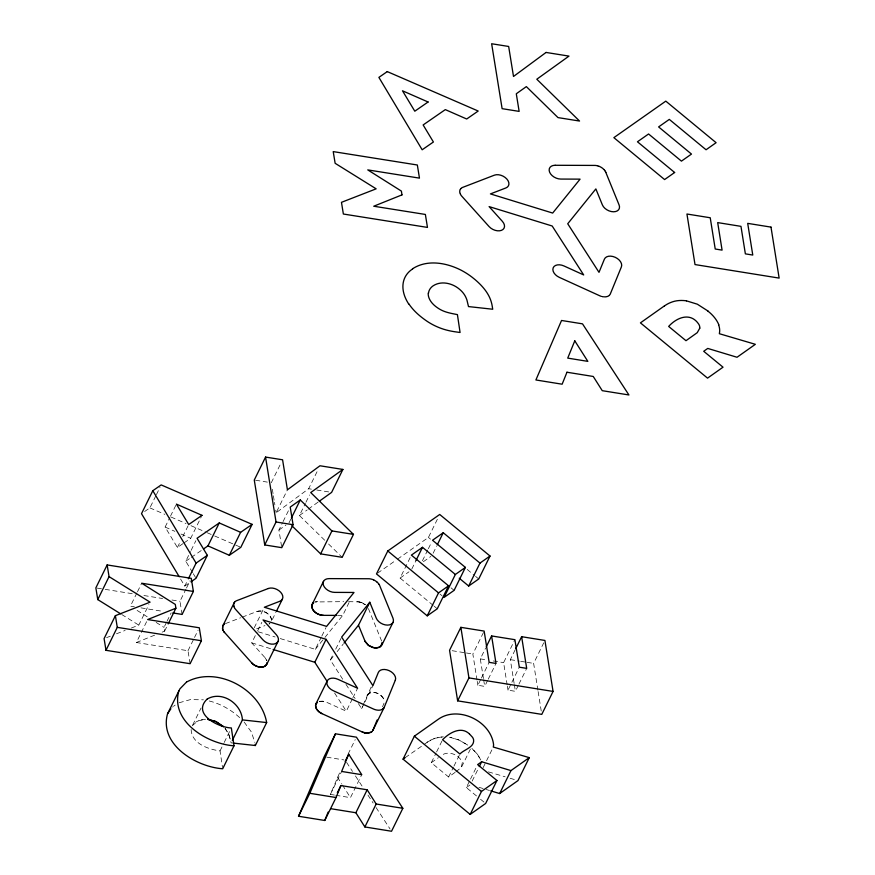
<?xml version="1.0" encoding="UTF-8"?>
<svg xmlns="http://www.w3.org/2000/svg" width="875" height="875" viewBox="0 0 875 875"><rect width="100%" height="100%" fill="white"/><g stroke="black" fill="none" stroke-linecap="round" stroke-linejoin="round"><path stroke-width="0.66" stroke-dasharray="4.38 3.28" d="M271.578 620.244C271.02 613.736 262.948 609.58 257.009 611.461L241.85 617.291M191.122 729.466C191.603 743.608 208.272 749.328 220.041 750.903L222.512 767.484M334.381 795.047L330.367 794.402L340.375 771.061M358.367 703.555L361.627 708.619L362.611 706.223M363.103 705.02L371.317 686.689M382.517 706.836L384.027 703.161M367.03 695.428C371.525 688.8 383.327 694.039 384.322 701.137M455.875 771.837L461.213 767.517L462.306 762.77A9.92 6.53 26.2 0 0 461.256 760.288C457.012 753.78 447.202 750.411 440.836 755.956M144.648 511.503L149.887 507.883L155.837 495.797M156.428 494.594L159.994 487.342M182.963 543.648L177.417 547.487L165.123 527.067L169.87 517.409M170.472 516.195L176.411 504.12M136.927 592.889L130.386 606.178L134.367 606.812M137.517 591.686L141.684 583.231M131.359 628.009L138.797 625.122L148.903 604.581M177.417 547.487L180.392 541.439M182.766 536.616L188.114 525.744M190.105 663.698L187.994 650.727L136.358 642.513L147.656 619.555M184.067 542.883L190.717 538.289L201.414 516.545M192.62 572.6L185.763 561.225L190.52 551.567M191.122 550.353L195.869 540.695M162.148 632.155L164.598 631.17L164.008 627.375L166.392 622.541M166.983 621.338L171.15 612.883M180.6 579.053L184.789 586.053L187.764 580.016M164.598 631.17L167.573 625.122M182.087 614.414L179.977 601.278L185.916 589.203M186.506 587.989L190.083 580.748M187.994 650.727L193.944 638.652M194.534 637.438L198.1 630.197M271.294 482.738L280.798 463.411M276.73 511.536L287.427 489.803M281.564 546.405L278.928 530.053L282.494 522.802M283.084 521.598L289.023 509.512M288.98 522.889L290.762 519.269M277.222 511.952L308.678 488.72L317.592 470.608M192.697 724.981L201.02 708.072M324.691 540.214L299.425 515.517L305.375 503.431M305.966 502.228L309.531 494.977M254.242 627.78L263.758 608.453M265.037 657.672L266.864 660.691L265.18 657.836L251.737 642.873L257.086 632.002M257.688 630.798L261.844 622.344M272.333 619.577L275.898 612.325M220.041 750.903L223.606 743.652M224.208 742.438L229.556 731.566M280.284 638.575L315.306 649.348L321.245 637.262M321.836 636.059L326.003 627.605M315.306 649.348L342.716 615.409L349.847 600.917M342.716 679.241L330.345 660.034L333.32 653.997M335.705 649.163L341.053 638.291M433.136 605.369L400.094 578.069L410.791 556.325M411.797 569.056L415.953 560.602M397.491 559.169L428.433 537.425L437.938 518.098M319.419 701.302L325.795 701.903L346.314 711.211L352.253 699.136M352.855 697.922L357.602 688.264M422.428 560.788L427.777 549.916M428.367 548.712L431.342 542.664M433.136 553.262L436.702 546.011M361.627 708.619L372.925 685.672M348.097 754.086L355.228 739.594M330.367 794.402L341.655 771.455M335.727 795.266L350.459 797.639L361.758 774.692M477.017 680.083L472.85 654.03L483.558 632.286M483.448 678.53L480.309 658.886L485.658 648.014M455.098 772.384L448.613 776.978L431.287 762.705L436.045 753.047M436.636 751.833L442.575 739.758M487.681 680.356L484.706 686.394L477.859 685.289L480.823 679.252M481.425 678.048L489.147 662.342M488.272 679.142L496.005 663.447M507.161 684.895L503.606 662.627L514.894 639.68M448.613 776.978L453.37 767.309M453.961 766.106L459.911 754.02M514.128 683.408L510.333 659.652L515.091 649.983M461.705 766.762L470.619 748.65M518.372 685.289L515.397 691.327L508.003 690.134L519.302 667.188M476.503 795.933L466.342 787.566L469.908 780.314M470.498 779.111L477.039 765.822M518.962 684.086L526.695 668.38M472.161 781.08L478.702 767.791M537.917 690.233L533.63 663.392L543.725 642.862M483.186 767.583L492.111 749.459M367.161 695.144C371.93 689.008 383.086 694.061 384.311 700.973M192.369 725.692L197.662 720.967L205.614 719.239L200.2 719.983L195.934 721.984M330.345 660.034L333.867 655.681M337.17 651.591L343.142 644.197M172.594 707.098L173.206 706.562M173.83 706.059L175.153 705.086M299.425 515.517L307.202 509.928M308.306 509.13L318.292 501.955M278.928 530.053L285.961 525.044M405.245 757.608L430.008 740.348L436.373 737.789L442.936 736.805M431.287 762.705L438.408 757.663M466.342 787.566L470.378 784.7M377.595 573.147L396.386 559.945M400.094 578.069L408.975 571.823M423.38 561.695L430.872 556.434M185.763 561.225L190.203 558.163M191.319 557.397L202.409 549.73M184.789 586.053L189.908 582.52M426.967 742.241L434.623 738.325L443.319 736.794M269.15 623.952L269.992 623.416L268.997 624.039M179.123 702.767L190.477 699.584L203.394 699.825M136.358 642.513L154.777 635.108M106.575 637.645L110.294 636.202M116.484 633.795L125.158 630.416M225.433 623.623L240.592 617.783M256.627 628.819L264.95 625.614M257.009 611.461C262.927 609.602 270.856 613.659 271.578 620.091M319.244 701.345L322.744 701.148L326.648 702.253M317.778 601.562L315.077 601.967L343.645 601.65M348.622 601.672L359.188 601.88L365.28 604.636M337.564 615.398L342.716 615.409M357.262 601.694L361.255 602.427M234.15 743.192L231.12 742.853L228.867 734.475L225.148 728.492M255.588 480.244L267.367 482.114M308.678 488.72L311.38 489.158M316.772 490.011L331.614 492.384M97.191 588.098L103.862 589.159M105.197 589.367L134.575 594.048M143.927 595.536L162.619 598.511M171.959 600.009L179.977 601.278M140.995 607.862L163.527 611.461M510.333 659.652L519.389 661.106M520.68 661.314L525.864 662.145M527.155 662.353L533.63 663.392M452.156 650.705L465.095 652.783M466.386 652.991L472.85 654.03M480.309 658.886L486.784 659.925M493.248 660.964L503.606 662.627M326.791 757.181L343.809 759.916M360.238 602.109L359.625 601.967M209.256 700.984C221.047 703.927 231.842 710.227 240.647 718.528M488.425 771.881L505.137 776.803M510.114 778.269L515.736 779.931M478.92 787.281L489.475 790.475M258.245 631.794L275.1 636.978M251.737 642.873L272.333 649.206M361.616 602.569L365.444 604.767M361.342 602.459L361.944 602.689M149.887 507.883L164.839 514.358M171.062 517.059L186.014 523.545M191.002 525.7L205.942 532.186M207.189 532.733L213.423 535.434M214.659 535.97L240.822 547.312M165.123 527.067L174.869 531.344M180.961 534.013L190.717 538.289M121.702 614.48L138.797 625.122M137.113 610.422L147.197 616.777M156.166 622.431L164.008 627.375M480.561 799.28L485.647 803.469M428.433 537.425L430.522 539.153M467.206 569.45L474.534 575.509M475.584 576.373L478.734 578.977M451.03 587.814L454.114 590.362M439.961 594.027L442.017 595.722M434.164 606.222L437.27 608.781M328.573 544.02L342.169 557.32M244.136 722.017L251.333 731.927L254.855 742.438M225.028 728.339L228.266 733.163L230.398 739.473M346.598 762.387L352.494 771.422M355.436 775.939L362.808 787.227M367.97 795.123L373.122 803.031M376.075 807.548L390.075 828.997M345.986 684.327L355.119 698.502M334.589 693L346.314 711.211M337.4 777.098L341.753 783.945M342.486 785.094L350.459 797.639M193.298 573.737L196.044 578.288M368.43 608.617L381.697 641.2M538.125 691.567L541.778 714.372M514.347 684.731L515.397 691.327M507.38 686.208L508.003 690.134M483.667 679.842L484.706 686.394M477.236 681.384L477.859 685.289M272.344 489.267L273.186 494.484M273.394 495.786L274.236 501.003M274.455 502.316L274.87 504.919M275.713 510.136L276.139 512.75M449.827 737.253L458.959 740.009L468.027 745.281L458.959 740.009L449.827 737.253M471.855 748.355L477.389 754.173L480.944 760.233L477.389 754.173L471.855 748.355"/><path stroke-width="1.31" d="M224.514 632.592L223.486 631.236L251.672 662.812C255.139 667.166 265.398 669.889 267.159 662.791M267.148 662.944C265.158 669.878 255.161 667.111 251.672 662.812M384.202 707.372L372.794 730.537L375.506 723.986M330.914 808.719L355.873 812.744L364.875 826.952L391.541 831.25L402.839 808.303L356.42 737.177L335.464 733.808L324.166 756.755L298.528 816.255L324.756 820.477L328.147 812.098M324.756 820.477L336.055 797.53L340.889 785.564L367.172 789.797L376.173 804.005L402.839 808.303M348.698 754.152L341.655 771.455L361.758 774.692L348.698 754.152L345.133 761.403M375.758 723.373L377.136 720.005M395.314 680.214L384.289 707.164A8.75 5.764 26.2 0 1 383.841 707.984A8.838 5.819 26.2 0 1 383.622 708.258L383.567 708.334A6.3 4.156 26.2 0 1 383.327 708.564L383.261 708.608M234.084 602.973L222.72 626.073L222.589 629.223M222.72 626.073L222.534 629.016M298.528 816.255L309.816 793.297L335.464 733.808M323.488 581.361L312.2 604.319C310.286 610.553 317.898 615.344 323.389 615.344L336.273 615.387M186.452 682.128L179.922 688.855L167.552 713.77C158.9 744.461 196.12 766.948 222.698 768.764L233.997 745.817L231.339 727.945C218.75 727.65 191.702 714.033 207.102 699.125M178.85 690.812C170.198 721.503 207.419 743.991 233.997 745.817M327.239 680.859L315.952 703.806C314.234 708.072 318.391 712.075 321.989 713.661L363.038 732.32L368.047 733.119L371.853 731.675L371.131 732.211M364.995 641.145L368.681 645.531L374.434 647.916L379.52 647.38L382.102 644.12L382.113 642.709L380.909 646.428L376.852 648.047L372.466 647.445L368.156 645.138L365.225 641.659L358.498 625.198L369.786 602.241L376.283 618.198A9.341 6.158 26.2 0 0 387.45 625.111A9.341 6.158 26.2 0 0 392.995 618.242L379.717 585.659A9.417 6.202 26.2 0 0 379.116 584.478L379.017 584.325M372.925 730.275L372.848 730.428M312.78 603.444C309.127 609.602 317.734 615.552 323.389 615.344M315.952 703.806L317.133 702.373L315.525 705.305L316.455 708.925L318.861 711.703L321.989 713.661M172.812 612.938L182.087 614.414L193.386 591.456L191.264 578.331L107.144 564.933L95.856 587.88L97.759 599.583L120.553 613.769M97.759 599.583L109.058 576.636L107.144 564.933M203.514 548.964L207.955 545.891L229.316 555.286L240.822 547.312L252.12 524.366L161.186 484.925L152.808 490.722L141.509 513.68L179.211 576.712M109.058 576.636L150.084 602.164L115.391 615.661L104.092 638.608L105.995 650.311L190.105 663.698L201.403 640.752L199.292 627.78L147.656 619.555L175.897 608.213L175.306 604.428L141.684 583.231L193.386 591.456M105.995 650.311L117.283 627.353L115.391 615.661M188.355 578.812L196.088 563.106L207.342 555.341L197.061 538.278L219.253 522.944L240.614 532.328L252.12 524.366M168.164 623.919L175.897 608.213M207.955 545.891L219.253 522.944M207.342 555.341L196.044 578.288L190.925 581.82M319.408 501.156L331.614 492.384L342.902 469.438L319.977 465.773L287.427 489.803L282.581 459.791L265.562 457.078L254.275 480.036L264.742 544.939L281.772 547.663L293.07 524.716L290.216 507.106L300.278 499.942L331.92 530.928L353.467 534.373L342.169 557.32L320.633 553.875L291.856 525.711M229.316 555.286L240.614 532.328M264.742 544.939L276.041 521.992L265.562 457.078M291.364 518.055L300.278 499.942M276.489 611.122L282.439 599.036M320.633 553.875L331.92 530.928M266.733 664.377L278.031 641.43M232.312 740.436L242.419 719.906C241.555 703.642 221.944 690.397 207.233 699.027M233.811 743.148L255.358 745.522L266.656 722.564C260.903 689.292 216.77 665.372 186.583 682.041M327.261 681.625L314.803 662.277L326.102 639.33L263.036 619.927L276.325 634.714A9.341 6.158 26.2 0 1 275.395 643.683A9.341 6.158 26.2 0 1 262.97 639.866L235.812 609.634A9.122 6.016 26.2 0 1 234.883 608.442A5.917 3.894 26.2 0 1 234.456 607.688M387.789 550.977L376.491 573.923L427.23 615.836L437.27 608.781L448.558 585.823L411.381 555.122L422.494 547.312L455.361 574.47L465.402 567.405L432.534 540.258L443.242 532.733L479.981 563.084L490.022 556.03L439.72 514.478L387.789 550.977L438.517 592.889L448.558 585.823M415.953 560.602L422.494 547.312M381.752 645.258L392.984 622.42M437.292 544.808L443.242 532.733M337.323 792.805L340.889 785.564M427.23 615.836L438.517 592.889M455.361 574.47L444.062 597.417L454.114 590.362L465.402 567.405M355.873 812.744L367.172 789.797M459.244 578.222L468.683 586.031L479.981 563.084M490.022 556.03L478.734 578.977L468.683 586.031M521.631 636.694L526.695 668.38L519.302 667.188L514.894 639.68L491.608 635.939L496.005 663.447L489.147 662.342L484.148 631.083L460.863 627.342L449.564 650.289L457.647 700.853L541.778 714.372L553.066 691.425L544.917 640.445L521.631 636.694L515.681 648.78M364.875 826.952L376.173 804.005M529.277 757.641L510.956 770.591L481.677 761.753L477.63 764.619L496.945 780.511L485.647 803.469L470.181 814.406L403.069 759.15L414.356 736.192L438.255 719.294C458.106 705.152 490.995 721.12 493.587 744.712A32.08 21.131 26.2 0 1 493.292 747.042L529.277 757.641L517.989 780.587L499.658 793.548L490.755 790.858M457.647 700.853L468.945 677.895L460.863 627.342M486.259 646.8L491.608 635.939M479.292 766.587L481.677 761.753M470.181 814.406L481.469 791.459L496.945 780.511M499.658 793.548L510.956 770.591M167.552 713.77L170.909 708.772M312.2 604.319L313.709 602.634M460.261 189.459L460.064 189.842A9.308 6.136 26.2 0 0 459.812 192.314L459.9 192.741M460.414 189.208L461.027 188.453M609.744 294.875L609.919 294.656A8.728 5.753 26.2 0 0 610.367 293.825L621.392 266.886A9.341 6.158 26.2 0 0 615.234 257.316A9.341 6.158 26.2 0 0 604.406 259.142L599.003 272.344L567.722 223.759L595.864 188.912L602.361 204.859A9.341 6.158 26.2 0 0 613.528 211.783A9.341 6.158 26.2 0 0 619.073 204.914L605.795 172.331M369.786 602.241L341.644 637.087L372.925 685.672L378.328 672.47A9.341 6.158 26.2 0 1 389.156 670.644A9.341 6.158 26.2 0 1 395.325 680.214M343.995 643.147L358.498 625.198M372.345 731.194L372.006 731.533M312.878 603.334L313.578 602.722M235.145 601.617L235.211 601.552A6.103 4.014 26.2 0 1 235.539 601.289A9.341 6.147 26.2 0 1 236.72 600.666L268.308 588.503M223.847 624.564L224.448 624.105M461.289 188.223L461.617 187.961A9.297 6.125 26.2 0 1 462.798 187.338L494.386 175.175A9.341 6.158 26.2 0 1 506.811 178.992A9.341 6.158 26.2 0 1 505.881 187.961L490.427 193.911L552.672 213.062L580.092 179.134L560.755 179.069A9.341 6.158 26.2 0 1 549.598 172.145A9.341 6.158 26.2 0 1 555.144 165.277M342.902 469.438L310.723 492.559L353.467 534.373M412.519 268.8C427.186 259.175 446.6 262.697 461.344 270.32A49.755 32.769 26.2 0 1 472.095 277.211L474.83 279.42A65.242 42.973 26.2 0 1 478.461 282.669A51.8 34.125 26.2 0 1 483.602 288.127A43.225 28.47 26.2 0 1 488.316 294.93A43.739 28.809 26.2 0 1 490.864 300.672A53.659 35.35 26.2 0 1 492.22 306.163L492.723 309.236L468.497 306.578L466.955 300.136A32.331 21.295 26.2 0 0 465.839 297.314A23.8 15.684 26.2 0 0 463.991 294.087A20.967 13.814 26.2 0 0 459.331 289.111C452.32 283.183 441.273 280.492 433.18 285.797A24.161 15.914 26.2 0 0 429.745 289.417A21.273 14.011 26.2 0 0 428.498 293.191M664.333 305.966L640.434 322.864L707.547 378.131L723.023 367.183L703.708 351.28L707.755 348.425L737.034 357.262L755.355 344.312L719.37 333.714L719.666 331.384A28.919 19.053 26.2 0 0 718.637 324.811M403.069 759.15L405.059 757.739M382.102 709.428L382.058 709.45A6.858 4.517 26.2 0 1 381.806 709.581L381.664 709.647A8.258 5.436 26.2 0 1 381.238 709.8A9.275 6.114 26.2 0 1 378.952 710.194A8.509 5.6 26.2 0 1 378.47 710.194L378.339 710.194A6.77 4.463 26.2 0 1 377.934 710.161L377.672 710.139A6.978 4.594 26.2 0 1 376.163 709.909L375.878 709.844A6.661 4.386 26.2 0 1 375.462 709.745L375.331 709.702A8.805 5.797 26.2 0 1 374.741 709.516A9.002 5.928 26.2 0 1 373.439 709.002L333.277 690.714A9.341 6.158 26.2 0 1 327.119 681.144A9.341 6.158 26.2 0 1 337.947 679.306L357.602 688.264L326.102 639.33M608.388 295.991L608.781 295.761A6.705 4.419 26.2 0 0 609.23 295.4M607.688 296.341L607.316 296.472A9.242 6.081 26.2 0 1 605.03 296.866L604.57 296.866M370.344 732.605L367.238 733.152M555.144 165.287L594.639 165.419A9.188 6.048 26.2 0 1 596.323 165.55A4.933 3.248 26.2 0 1 597.111 165.714M366.756 733.13L366.067 733.064L366.92 733.141M603.608 296.8L603.105 296.745A6.759 4.452 26.2 0 1 602.241 296.581M365.936 733.053L365.236 732.944M242.419 719.906L266.656 722.564M686.47 300.858L697.32 304.183L708.006 311.041M276.041 521.992L293.07 524.716M117.283 627.353L201.403 640.752M468.945 677.895L553.066 691.425M309.816 793.297L336.055 797.53M597.341 165.769L598.752 166.195M364.427 732.758L365.05 732.9L364.252 732.714M601.289 296.341L600.819 296.188A8.991 5.917 26.2 0 1 599.517 295.673L559.355 277.386A9.341 6.158 26.2 0 1 553.186 267.805A9.341 6.158 26.2 0 1 564.025 265.978L583.68 274.936L552.18 226.002L489.103 206.598L502.403 221.386A9.341 6.158 26.2 0 1 501.473 230.355A9.341 6.158 26.2 0 1 489.048 226.537L461.891 196.306A9.133 6.016 26.2 0 1 460.95 195.114L460.534 194.381M363.891 732.616L362.141 731.948M273.131 649.458L314.803 662.277M469.427 733.961C461.125 725.747 449.039 732.944 442.575 739.758L459.911 754.02C463.728 749.613 474.556 747.48 473.605 739.812A9.92 6.53 26.2 0 0 472.555 737.341L469.602 734.103M414.356 736.192L481.469 791.459M223.278 726.545L215.895 721.558L207.758 719.337L215.895 721.558L223.431 726.688M603.794 169.389L602.82 168.492A9.428 6.212 26.2 0 0 599.725 166.578A5.283 3.478 26.2 0 0 598.992 166.283M604.002 169.608L604.581 170.286A5.283 3.478 26.2 0 1 605.041 170.92L605.084 170.975M152.808 490.722L196.088 563.106M460.447 194.217L460.086 193.375M222.688 629.562L223.081 630.492L222.633 629.377M233.942 606.484L233.986 606.637A6.661 4.386 26.2 0 0 234.369 607.545M255.172 744.362L255.358 745.522M378.963 584.248A5.13 3.38 26.2 0 0 378.558 583.702A6.42 4.233 26.2 0 0 378.175 583.22A6.88 4.528 26.2 0 0 377.902 582.914L377.748 582.75A7.788 5.13 26.2 0 0 377.497 582.509L377.409 582.433A5.141 3.391 26.2 0 0 376.808 581.875M373.636 579.917A9.363 6.169 26.2 0 1 376.709 581.809M373.669 579.873A4.386 2.888 26.2 0 0 372.892 579.545L372.739 579.545A7.077 4.659 26.2 0 0 371.262 579.097L371.12 579.064A4.616 3.041 26.2 0 0 370.245 578.889A9.363 6.169 26.2 0 0 368.561 578.747L329.066 578.616A9.341 6.158 26.2 0 0 323.52 585.473A9.341 6.158 26.2 0 0 334.677 592.386L354.014 592.462L326.594 626.391L264.348 607.25L279.803 601.289A9.341 6.147 26.2 0 0 280.733 592.32A9.341 6.147 26.2 0 0 268.308 588.503M234.336 602.536A6.792 4.473 26.2 0 1 234.948 601.781M234.183 602.788A6.727 4.43 26.2 0 0 233.997 603.17A9.297 6.125 26.2 0 0 233.734 605.642M233.844 606.266A4.594 3.03 26.2 0 1 233.713 605.642M383.152 708.728A6.989 4.605 26.2 0 1 382.287 709.341M664.398 306.009A46.047 30.33 26.2 0 1 674.417 301.273A30.833 20.311 26.2 0 1 686.459 300.825M707.919 311.106A31.533 20.77 26.2 0 1 718.845 324.811M408.625 303.887A45.413 29.914 26.2 0 1 412.661 268.92M428.236 293.114A18.681 12.305 26.2 0 0 435.269 306.13A25.561 16.833 26.2 0 0 437.183 307.562A21.088 13.891 26.2 0 0 440.825 309.816A20.923 13.781 26.2 0 0 444.522 311.467A29.728 19.589 26.2 0 0 448.623 312.736A59.15 38.959 26.2 0 0 453.327 313.808L457.417 314.617L460.075 332.489L456.006 331.92A60.353 39.758 26.2 0 1 448.142 330.466A43.411 28.602 26.2 0 1 428.881 322.448A51.844 34.147 26.2 0 1 424.342 319.342A61.217 40.327 26.2 0 1 419.738 315.755A52.303 34.453 26.2 0 1 416.752 313.097A46.78 30.811 26.2 0 1 413.241 309.509A46.298 30.494 26.2 0 1 408.833 303.855M605.227 171.183A9.428 6.212 26.2 0 1 605.839 172.364M699.803 328.125L697.233 332.675L685.989 340.692L668.653 326.43C677.064 317.188 690.484 312.091 698.633 324.012A9.92 6.53 26.2 0 1 699.683 326.484L699.803 328.125M566.967 372.236L562.133 384.202L535.894 379.969L561.542 320.469L582.498 323.848L628.917 394.964L602.252 390.677L593.25 376.469L566.967 372.236M574.777 340.823L567.733 358.116L587.836 361.364L574.777 340.823M223.059 625.461L223.661 624.739L223.081 625.439M546.055 52.445L513.505 76.464L508.659 46.462L491.641 43.75L502.119 108.664L519.137 111.388L516.294 93.767L526.356 86.614L557.998 117.6L579.545 121.045L536.802 79.231L568.98 56.109L546.055 52.445M674.636 172.495L664.595 179.561L613.867 137.648L665.798 101.139L716.1 142.691L706.059 149.756L669.309 119.394L658.612 126.919L691.48 154.077L681.439 161.131L648.572 133.984L637.459 141.783L674.636 172.495M387.264 71.597L378.886 77.394L422.166 149.778L433.409 142.002L423.139 124.95L445.32 109.616L466.692 119L478.198 111.037L387.264 71.597M428.083 102.003L414.794 111.202L402.489 90.792L428.083 102.003M202.005 515.331L188.716 524.53L176.411 504.12L202.005 515.331M401.975 194.884L373.734 206.227L425.37 214.452L427.47 227.412L343.361 214.025L341.469 202.333L376.163 188.836L335.136 163.297L333.222 151.605L417.342 165.003L419.464 178.128L367.752 169.892L401.384 191.089L401.975 194.884M770.995 227.117L747.698 223.366L752.773 255.052L745.369 253.859L740.972 226.352L717.686 222.6L722.083 250.119L715.225 249.014L710.227 217.755L686.941 214.014L695.013 264.567L779.144 278.097L770.995 227.117"/></g></svg>
